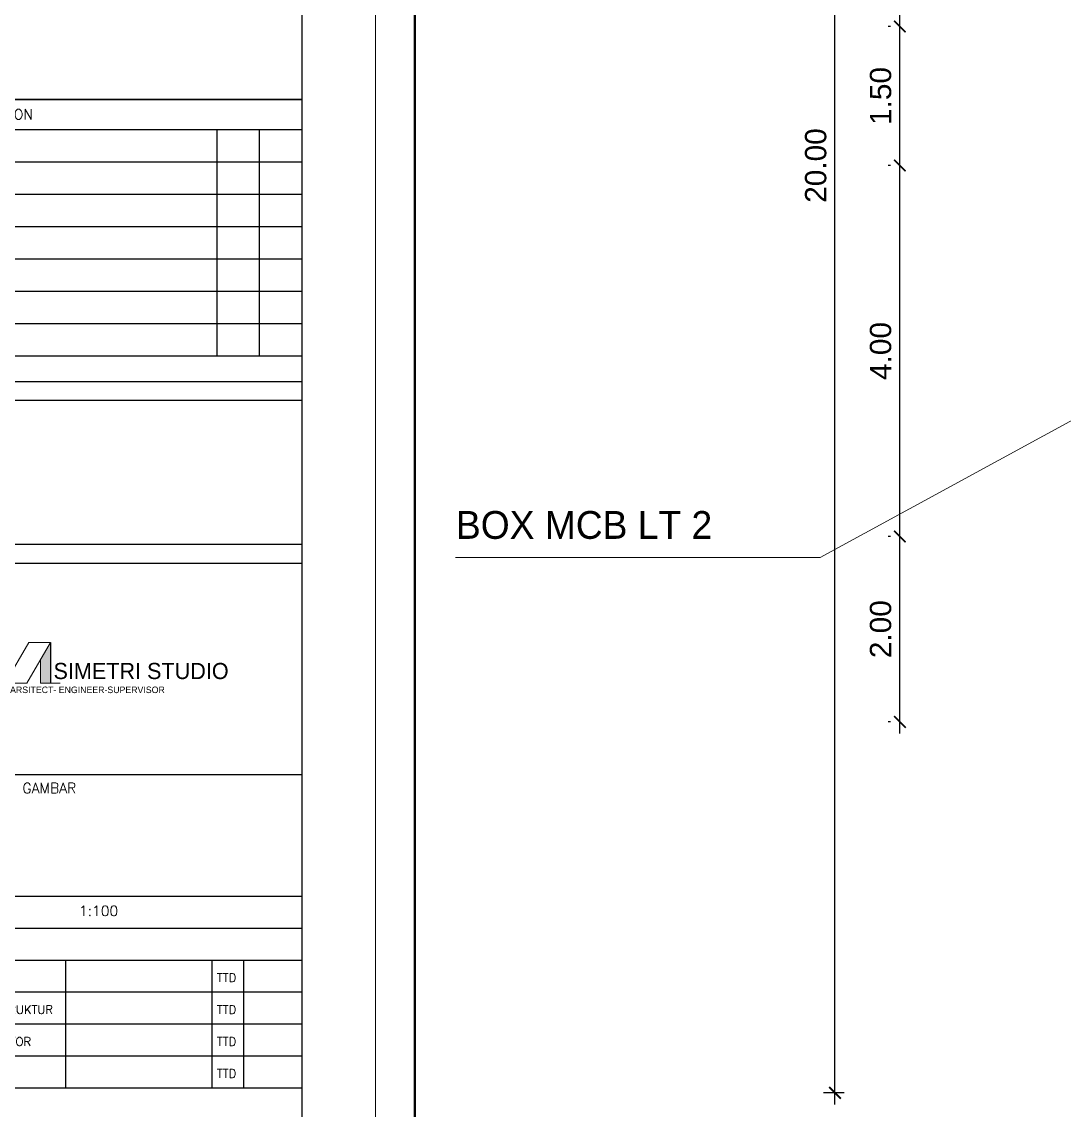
# Model space of a CAD drawing. Header units: millimetres. Extents: x -667 to -468, y -723 to -475.
# Drawn here: x -595.43 to -584.18, y -711.57 to -699.84 of the extents above; entities that cross this region are included whole.
import ezdxf

# ---------------------------------------------------------------- set-up
doc = ezdxf.new("R2010")
doc.units = ezdxf.units.MM
doc.layers.get('0').update_dxf_attribs({"lineweight": 9})
doc.layers.get('Defpoints').update_dxf_attribs({"lineweight": 0})
doc.layers.add('KOP', color=1, linetype='Continuous')
doc.layers.add('NOTASI', color=250, linetype='Continuous', lineweight=5)
doc.layers.add('TEXT', color=26, linetype='Continuous', lineweight=5)
doc.styles.add('ROMS', font='romans.shx', dxfattribs={"width": 0.9, "height": 16})
doc.styles.get("Standard").update_dxf_attribs({"font": 'arial.ttf'})
doc.dimstyles.new('Copy of 1-100', dxfattribs={"dimtxt": 0.23, "dimasz": 0.125, "dimexe": 0.125, "dimexo": 0.1, "dimgap": 0.09, "dimtad": 1, "dimtoh": 1, "dimzin": 0, "dimdsep": 46, "dimtxsty": 'Standard', "dimblk": 'ARCHTICK', "dimcen": 0.09, "dimdle": 0.125, "dimclrt": 2, "dimadec": 0, "dimazin": 0, "dimtfac": 1, "dimtofl": 0, "dimtmove": 0, "dimatfit": 3, "dimldrblk": 'ARCHTICK', "dimfxl": 1, "dimtolj": 1, "dimtzin": 0, "dimarcsym": 0})

# ---------------------------------------------------------------- blocks, each defined once
blk = doc.blocks.new('EW2433')
at = {"layer": 'NOTASI', "ltscale": 0.6, "true_color": 0x7f0606}
blk.add_hatch(color=16, dxfattribs=at).paths.add_polyline_path([(501.0925, -205.8743), (501.0346, -205.9739), (501.0346, -206.1089), (501.0925, -206.1089)])
at = {"ltscale": 0.6}
for p, q in [((500.9667, -205.8743), (500.8301, -206.1089)), ((501.0925, -205.8743), (500.956, -206.1089)), ((500.9667, -205.8743), (501.0925, -205.8743)), ((501.0346, -205.9739), (501.0346, -206.1089)), ((500.8301, -206.1089), (500.956, -206.1089)), ((501.0346, -206.1089), (501.1479, -206.1089)), ((501.0636, -206.1089), (501.0925, -206.1089))]:
    blk.add_line(p, q, dxfattribs=at)
at = {"lineweight": 30, "ltscale": 0.6}
blk.add_line((501.0925, -205.8743), (501.0925, -206.1089), dxfattribs=at)
at = {"layer": 'Defpoints'}
for p, q in [((482.7963, -195.7493), (482.7963, -209.9267)), ((502.9615, -209.9267), (502.9615, -195.7493))]:
    blk.add_line(p, q, dxfattribs=at)
at = {"layer": 'KOP', "color": 11, "ltscale": 0.1}
for p, q in [((483.0215, -209.5956), (483.0215, -195.9497)), ((483.0239, -195.9522), (483.0239, -209.5931))]:
    blk.add_line(p, q, dxfattribs=at)
at = {"layer": 'KOP', "linetype": 'Continuous'}
for p, q in [((502.5381, -195.9497), (502.5381, -209.5956)), ((500.5786, -204.4811), (502.5381, -204.4811)), ((502.5381, -204.4811), (502.5381, -205.3114)), ((502.5381, -205.3114), (500.5786, -205.3114))]:
    blk.add_line(p, q, dxfattribs=at)
at = {"layer": 'KOP', "color": 1, "ltscale": 0.1}
for p, q in [((502.5381, -202.7509), (500.5786, -202.7509)), ((502.5381, -205.4194), (500.5786, -205.4194)), ((502.5381, -206.6358), (500.5786, -206.6358)), ((502.5381, -207.3355), (500.5786, -207.3355))]:
    blk.add_line(p, q, dxfattribs=at)
at = {"layer": 'KOP', "color": 1, "linetype": 'Continuous', "ltscale": 0.01}
blk.add_line((500.5786, -202.7509), (502.5381, -202.7509), dxfattribs=at)
at = {"layer": 'KOP', "color": 4, "ltscale": 0.1}
for p, q in [((502.5381, -202.925), (500.5786, -202.925)), ((502.0483, -202.925), (502.0483, -204.2281)), ((502.2932, -202.925), (502.2932, -204.2281)), ((502.5381, -203.1111), (500.5786, -203.1111)), ((502.5381, -203.2973), (500.5786, -203.2973)), ((502.5381, -203.4834), (500.5786, -203.4834)), ((502.5381, -203.6696), (500.5786, -203.6696)), ((502.5381, -203.8558), (500.5786, -203.8558)), ((502.5381, -204.0419), (500.5786, -204.0419)), ((502.5381, -204.2281), (500.5786, -204.2281))]:
    blk.add_line(p, q, dxfattribs=at)
at = {"layer": 'KOP', "linetype": 'Continuous', "ltscale": 0.01}
blk.add_line((500.5786, -204.3731), (502.5381, -204.3731), dxfattribs=at)
at = {"layer": 'KOP', "color": 1, "linetype": 'Continuous'}
blk.add_line((502.5381, -207.5192), (500.5786, -207.5192), dxfattribs=at)
at = {"layer": 'KOP', "color": 3, "ltscale": 0.1}
for p, q in [((502.5381, -207.7029), (500.5786, -207.7029)), ((501.1796, -208.4377), (501.1796, -207.7029)), ((502.0211, -208.4377), (502.0211, -207.7029)), ((502.2038, -208.4377), (502.2038, -207.7029)), ((502.5381, -207.8866), (500.5786, -207.8866)), ((502.5381, -208.0703), (500.5786, -208.0703)), ((502.5381, -208.254), (500.5786, -208.254)), ((502.5381, -208.4377), (500.5786, -208.4377)), ((502.5381, -208.4377), (500.5786, -208.4377))]:
    blk.add_line(p, q, dxfattribs=at)
at = {"ltscale": 0.6, "attachment_point": 1}
for s, width, insert, char_height in [('{\\fDroid|b0|i0|c0|p34;SIMETRI STUDIO}', 1.646667, (501.109, -205.992), 0.092913), ('{\\fBankGothic Lt BT|b0|i0|c0|p34;ARSITECT- ENGINEER-SUPERVISOR}', 2.64756, (500.8594, -206.1279), 0.03767)]:
    blk.add_mtext_dynamic_manual_height_columns(s, width=width, gutter_width=1, heights=[0], dxfattribs=dict(at, insert=insert, char_height=char_height))
at = {"layer": 'KOP', "color": 1, "linetype": 'Continuous', "style": 'ROMS', "width": 1}
for s, height, p in [('REVISION', 0.05879, (500.6432, -202.8662)), ('JUDUL GAMBAR', 0.058786, (500.6432, -206.7413)), ('1:100', 0.05879, (501.2551, -207.4474)), ('TTD', 0.04899, (502.0496, -207.8267)), ('KONSTRUKTUR', 0.048989, (500.6364, -208.0104)), ('TTD', 0.04899, (502.0496, -208.0104)), ('ESTIMATOR', 0.04899, (500.6364, -208.1942)), ('TTD', 0.04899, (502.0496, -208.1942)), ('TTD', 0.04899, (502.0496, -208.3779))]:
    blk.add_text(s, height=height, dxfattribs=at).set_placement(p)
blk = doc.blocks.new('_ArchTick')
at = {"color": 0, "linetype": 'ByBlock', "const_width": 0.15}
blk.add_lwpolyline([(-0.5, -0.5), (0.5, 0.5)], dxfattribs=at)
blk = doc.blocks.new('*D1108')
at = {"layer": 'Defpoints', "color": 0}
for p in [(-585.956, -705.386), (-585.956, -705.386), (-585.956, -707.386)]:
    blk.add_point(p, dxfattribs=at)
at = {"layer": 'NOTASI', "color": 0, "lineweight": -2}
for p, q in [((-585.956, -707.511), (-585.956, -705.261)), ((-586.056, -705.386), (-586.081, -705.386)), ((-586.056, -707.386), (-586.081, -707.386))]:
    blk.add_line(p, q, dxfattribs=at)
at = {"layer": 'NOTASI', "color": 0, "lineweight": -2, "xscale": 0.125, "yscale": 0.125, "zscale": 0.125}
for p, rotation in [((-585.956, -705.386), 90), ((-585.956, -707.386), 270)]:
    blk.add_blockref('_ArchTick', p, dxfattribs=dict(at, rotation=rotation))
at = {"layer": 'NOTASI', "color": 2, "insert": (-586.163, -706.386), "char_height": 0.23, "attachment_point": 5, "rotation": 90}
blk.add_mtext('\\A1;2.00', dxfattribs=at)
blk = doc.blocks.new('*D1109')
at = {"layer": 'Defpoints', "color": 0}
for p in [(-585.956, -701.386), (-585.956, -701.386), (-585.956, -705.386)]:
    blk.add_point(p, dxfattribs=at)
at = {"layer": 'NOTASI', "color": 0, "lineweight": -2}
for p, q in [((-585.956, -705.511), (-585.956, -701.261)), ((-586.056, -701.386), (-586.081, -701.386)), ((-586.056, -705.386), (-586.081, -705.386))]:
    blk.add_line(p, q, dxfattribs=at)
at = {"layer": 'NOTASI', "color": 0, "lineweight": -2, "xscale": 0.125, "yscale": 0.125, "zscale": 0.125}
for p, rotation in [((-585.956, -701.386), 90), ((-585.956, -705.386), 270)]:
    blk.add_blockref('_ArchTick', p, dxfattribs=dict(at, rotation=rotation))
at = {"layer": 'NOTASI', "color": 2, "insert": (-586.163, -703.386), "char_height": 0.23, "attachment_point": 5, "rotation": 90}
blk.add_mtext('\\A1;4.00', dxfattribs=at)
blk = doc.blocks.new('*D1110')
at = {"layer": 'Defpoints', "color": 0}
for p in [(-585.956, -699.886), (-585.956, -699.886), (-585.956, -701.386)]:
    blk.add_point(p, dxfattribs=at)
at = {"layer": 'NOTASI', "color": 0, "lineweight": -2}
for p, q in [((-585.956, -701.511), (-585.956, -699.761)), ((-586.056, -699.886), (-586.081, -699.886)), ((-586.056, -701.386), (-586.081, -701.386))]:
    blk.add_line(p, q, dxfattribs=at)
at = {"layer": 'NOTASI', "color": 0, "lineweight": -2, "xscale": 0.125, "yscale": 0.125, "zscale": 0.125}
for p, rotation in [((-585.956, -699.886), 90), ((-585.956, -701.386), 270)]:
    blk.add_blockref('_ArchTick', p, dxfattribs=dict(at, rotation=rotation))
at = {"layer": 'NOTASI', "color": 2, "insert": (-586.163, -700.636), "char_height": 0.23, "attachment_point": 5, "rotation": 90}
blk.add_mtext('\\A1;1.50', dxfattribs=at)
blk = doc.blocks.new('*D1111')
at = {"layer": 'Defpoints', "color": 0}
for p in [(-585.956, -698.386), (-585.956, -698.386), (-585.956, -699.886)]:
    blk.add_point(p, dxfattribs=at)
at = {"layer": 'NOTASI', "color": 0, "lineweight": -2}
for p, q in [((-585.956, -700.011), (-585.956, -698.261)), ((-586.056, -698.386), (-586.081, -698.386)), ((-586.056, -699.886), (-586.081, -699.886))]:
    blk.add_line(p, q, dxfattribs=at)
at = {"layer": 'NOTASI', "color": 0, "lineweight": -2, "xscale": 0.125, "yscale": 0.125, "zscale": 0.125}
for p, rotation in [((-585.956, -698.386), 90), ((-585.956, -699.886), 270)]:
    blk.add_blockref('_ArchTick', p, dxfattribs=dict(at, rotation=rotation))
at = {"layer": 'NOTASI', "color": 2, "insert": (-586.163, -699.136), "char_height": 0.23, "attachment_point": 5, "rotation": 90}
blk.add_mtext('\\A1;1.50', dxfattribs=at)
blk = doc.blocks.new('*D1115')
at = {"layer": 'Defpoints', "color": 0}
for p in [(-586.656, -691.386), (-586.656, -691.386), (-586.456, -711.386)]:
    blk.add_point(p, dxfattribs=at)
at = {"layer": 'NOTASI', "color": 0, "lineweight": -2}
for p, q in [((-586.656, -711.511), (-586.656, -691.261)), ((-586.756, -691.386), (-586.781, -691.386)), ((-586.556, -711.386), (-586.781, -711.386))]:
    blk.add_line(p, q, dxfattribs=at)
at = {"layer": 'NOTASI', "color": 0, "lineweight": -2, "xscale": 0.125, "yscale": 0.125, "zscale": 0.125}
for p, rotation in [((-586.656, -691.386), 90), ((-586.656, -711.386), 270)]:
    blk.add_blockref('_ArchTick', p, dxfattribs=dict(at, rotation=rotation))
at = {"layer": 'NOTASI', "color": 2, "insert": (-586.863, -701.386), "char_height": 0.23, "attachment_point": 5, "rotation": 90}
blk.add_mtext('\\A1;20.00', dxfattribs=at)

msp = doc.modelspace()

# ---------------------------------------------------------------- linework, layer by layer
at = {"color": 1, "linetype": 'ByBlock', "true_color": 0xff1a1a}
for p, q in [((-586.817, -705.614), (-578.869, -701.282)), ((-590.75, -705.614), (-586.817, -705.614))]:
    msp.add_line(p, q, dxfattribs=at)

# ---------------------------------------------------------------- block references
at = {"xscale": 1.875, "yscale": 1.875, "zscale": 1.875}
for p in [(-1534.666, -320.515), (-1496.856, -320.52)]:
    msp.add_blockref('EW2433', p, dxfattribs=at)

# ---------------------------------------------------------------- texts
at = {"layer": 'TEXT', "insert": (-590.745, -705.112), "char_height": 0.3, "width": 4.79666, "attachment_point": 1}
msp.add_mtext('{\\fAvantGarde Bk BT|b0|i0|c0|p34;BOX MCB LT 2}', dxfattribs=at)

# ---------------------------------------------------------------- dimensions: what is measured, and where the dimension line sits
at = {"layer": 'NOTASI'}
for base, p1, p2, picture, middle in [((-586.656, -691.386), (-586.456, -711.386), (-586.656, -691.386), '*D1115', (-586.863, -701.386)), ((-585.956, -698.386), (-585.956, -699.886), (-585.956, -698.386), '*D1111', (-586.163, -699.136)), ((-585.956, -699.886), (-585.956, -701.386), (-585.956, -699.886), '*D1110', (-586.163, -700.636)), ((-585.956, -701.386), (-585.956, -705.386), (-585.956, -701.386), '*D1109', (-586.163, -703.386)), ((-585.956, -705.386), (-585.956, -707.386), (-585.956, -705.386), '*D1108', (-586.163, -706.386))]:
    dim = msp.add_linear_dim(base=base, p1=p1, p2=p2, angle=90, dimstyle='Copy of 1-100', dxfattribs=at)
    dim.commit()
    dim.dimension.update_dxf_attribs({"geometry": picture, "text_midpoint": middle})

doc.saveas('drawing.dxf')
